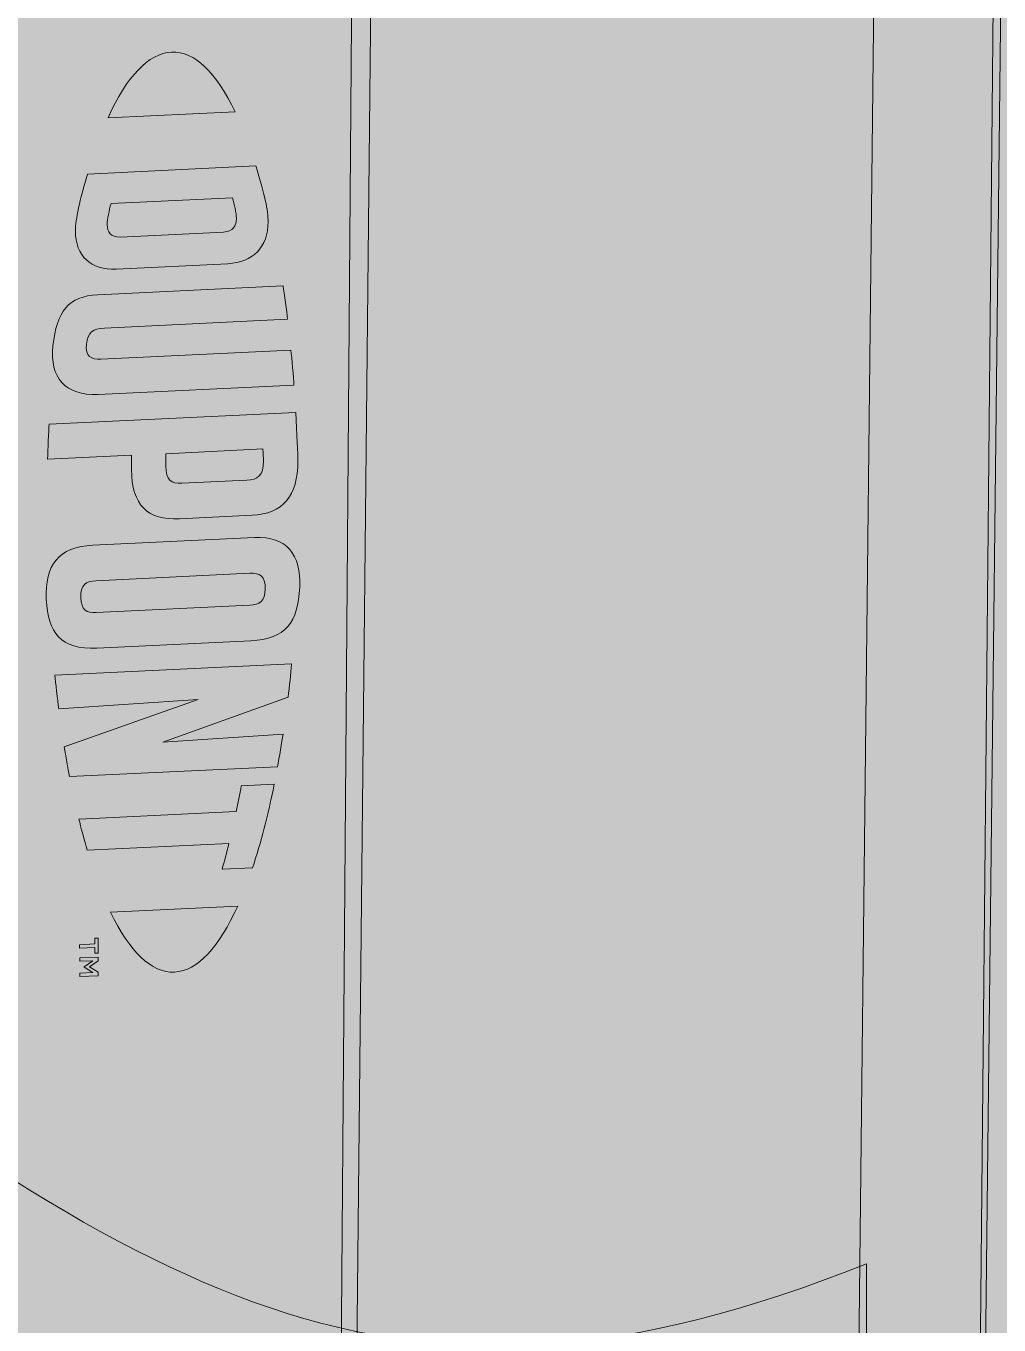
# Model space of a CAD drawing. Extents: x -1337 to 5791, y -3809 to 1769.
# Drawn here: x 1009.98 to 1019.68, y 1220.28 to 1233.23 of the extents above; entities that cross this region are included whole.
import ezdxf

# ---------------------------------------------------------------- set-up
doc = ezdxf.new("R2010")
doc.units = 0
doc.header["$MEASUREMENT"] = 0
doc.layers.add('.ATI-HATCH', color=7, linetype='Continuous', lineweight=0)
doc.layers.add('G-ANNO-TTLB', color=7, linetype='Continuous', lineweight=0)

# ---------------------------------------------------------------- blocks, each defined once
blk = doc.blocks.new('Block_99')
at = {"layer": '.ATI-HATCH', "true_color": 0xe6e6e6, "transparency": 33554687}
h = blk.add_hatch(color=254, dxfattribs=at)
edge = h.paths.add_edge_path()
edge.add_spline(control_points=[(1125.028, 1762.591), (1125.028, 1762.591), (1123.595, 1762.542), (1123.595, 1762.542), (1123.595, 1762.542), (1120.584, 1762.447), (1120.584, 1762.447), (1120.584, 1762.447), (1109.117, 1761.969), (1109.117, 1761.969), (1109.117, 1761.969), (1107.971, 1761.922), (1107.971, 1761.922), (1107.971, 1761.922), (1088.237, 1761.157), (1088.237, 1761.157), (1088.237, 1761.157), (1084.271, 1761.014), (1084.271, 1761.014), (1084.271, 1761.014), (1062.436, 1760.153), (1062.436, 1760.153), (1062.436, 1760.153), (1035.535, 1759.103), (1035.535, 1759.103), (1035.535, 1759.103), (1031.666, 1758.959), (1031.666, 1758.959), (1031.666, 1758.959), (1010.689, 1758.147), (1010.689, 1758.147), (1010.689, 1758.147), (996.882, 1757.622), (996.882, 1757.622), (996.882, 1757.622), (919.907, 1754.611), (919.907, 1754.611), (919.907, 1754.611), (840.879, 1751.505), (840.879, 1751.505), (840.879, 1751.505), (803.801, 1750.072), (803.801, 1750.072), (803.801, 1750.072), (770.212, 1748.782), (770.212, 1748.782), (770.212, 1748.782), (741.496, 1747.635), (741.496, 1747.635), (741.496, 1747.635), (719.23, 1746.775), (719.23, 1746.775), (719.23, 1746.775), (704.8, 1746.202), (704.8, 1746.202), (704.8, 1746.202), (699.64, 1746.011), (699.64, 1746.011), (699.64, 1746.011), (714.595, 1162.804), (714.595, 1162.804), (714.595, 1162.804), (714.644, 1161.468), (714.644, 1161.468), (714.644, 1161.468), (1112.461, 1214.694), (1112.461, 1214.694), (1112.461, 1214.694), (1125.028, 1762.591), (1125.028, 1762.591)], knot_values=[0, 0, 0, 0, 1, 1, 1, 2, 2, 2, 3, 3, 3, 4, 4, 4, 5, 5, 5, 6, 6, 6, 7, 7, 7, 8, 8, 8, 9, 9, 9, 10, 10, 10, 11, 11, 11, 12, 12, 12, 13, 13, 13, 14, 14, 14, 15, 15, 15, 16, 16, 16, 17, 17, 17, 18, 18, 18, 19, 19, 19, 20, 20, 20, 21, 21, 21, 22, 22, 22, 23, 23, 23, 23], degree=3, periodic=0)
edge.add_line((1125.028, 1762.591), (1125.028, 1762.591))
edge = h.paths.add_edge_path()
edge.add_spline(control_points=[(819.855, 1299.408), (819.855, 1299.408), (819.76, 1308.486), (819.76, 1308.486), (819.76, 1308.486), (816.511, 1567.121), (816.511, 1567.121), (816.511, 1567.121), (816.272, 1568.698), (816.272, 1568.698), (816.272, 1568.698), (816.463, 1569.176), (816.463, 1569.176), (816.463, 1569.176), (815.938, 1612.417), (815.938, 1612.417), (815.938, 1612.417), (815.842, 1620.062), (815.842, 1620.062), (815.842, 1620.062), (815.842, 1620.444), (815.842, 1620.444), (815.842, 1620.444), (1014.082, 1632.437), (1014.082, 1632.437), (1014.082, 1632.437), (1018.717, 1632.676), (1018.717, 1632.676), (1018.717, 1632.676), (1019.243, 1632.724), (1019.243, 1632.724), (1019.243, 1632.724), (1020.581, 1632.819), (1020.581, 1632.819), (1020.581, 1632.819), (1020.055, 1585.421), (1020.055, 1585.421), (1020.055, 1585.421), (1020.294, 1584.943), (1020.294, 1584.943), (1020.294, 1584.943), (1020.006, 1581.168), (1020.006, 1581.168), (1020.006, 1581.168), (1018.144, 1414.368), (1018.144, 1414.368), (1018.144, 1414.368), (1018.383, 1413.89), (1018.383, 1413.89), (1018.383, 1413.89), (1018.095, 1411.357), (1018.095, 1411.357), (1018.095, 1411.357), (1016.998, 1312.691), (1016.998, 1312.691), (1016.998, 1312.691), (819.999, 1290.09), (819.999, 1290.09), (819.999, 1290.09), (819.951, 1291.19), (819.951, 1291.19), (819.951, 1291.19), (819.951, 1291.716), (819.951, 1291.716), (819.951, 1291.716), (819.855, 1299.361), (819.855, 1299.361), (819.855, 1299.361), (819.855, 1299.408), (819.855, 1299.408)], knot_values=[0, 0, 0, 0, 1, 1, 1, 2, 2, 2, 3, 3, 3, 4, 4, 4, 5, 5, 5, 6, 6, 6, 7, 7, 7, 8, 8, 8, 9, 9, 9, 10, 10, 10, 11, 11, 11, 12, 12, 12, 13, 13, 13, 14, 14, 14, 15, 15, 15, 16, 16, 16, 17, 17, 17, 18, 18, 18, 19, 19, 19, 20, 20, 20, 21, 21, 21, 22, 22, 22, 23, 23, 23, 23], degree=3, periodic=0)
edge.add_line((819.855, 1299.408), (819.855, 1299.408))
at = {"layer": '.ATI-HATCH'}
for points, knots in [([(1125.028, 1762.591), (1125.028, 1762.591), (1123.595, 1762.542), (1123.595, 1762.542), (1123.595, 1762.542), (1120.584, 1762.447), (1120.584, 1762.447), (1120.584, 1762.447), (1109.117, 1761.969), (1109.117, 1761.969), (1109.117, 1761.969), (1107.971, 1761.922), (1107.971, 1761.922), (1107.971, 1761.922), (1088.237, 1761.157), (1088.237, 1761.157), (1088.237, 1761.157), (1084.271, 1761.014), (1084.271, 1761.014), (1084.271, 1761.014), (1062.436, 1760.153), (1062.436, 1760.153), (1062.436, 1760.153), (1035.535, 1759.103), (1035.535, 1759.103), (1035.535, 1759.103), (1031.666, 1758.959), (1031.666, 1758.959), (1031.666, 1758.959), (1010.689, 1758.147), (1010.689, 1758.147), (1010.689, 1758.147), (996.882, 1757.622), (996.882, 1757.622), (996.882, 1757.622), (919.907, 1754.611), (919.907, 1754.611), (919.907, 1754.611), (840.879, 1751.505), (840.879, 1751.505), (840.879, 1751.505), (803.801, 1750.072), (803.801, 1750.072), (803.801, 1750.072), (770.212, 1748.782), (770.212, 1748.782), (770.212, 1748.782), (741.496, 1747.635), (741.496, 1747.635), (741.496, 1747.635), (719.23, 1746.775), (719.23, 1746.775), (719.23, 1746.775), (704.8, 1746.202), (704.8, 1746.202), (704.8, 1746.202), (699.64, 1746.011), (699.64, 1746.011), (699.64, 1746.011), (714.595, 1162.804), (714.595, 1162.804), (714.595, 1162.804), (714.644, 1161.468), (714.644, 1161.468), (714.644, 1161.468), (1112.461, 1214.694), (1112.461, 1214.694), (1112.461, 1214.694), (1125.028, 1762.591), (1125.028, 1762.591)], [0, 0, 0, 0, 1, 1, 1, 2, 2, 2, 3, 3, 3, 4, 4, 4, 5, 5, 5, 6, 6, 6, 7, 7, 7, 8, 8, 8, 9, 9, 9, 10, 10, 10, 11, 11, 11, 12, 12, 12, 13, 13, 13, 14, 14, 14, 15, 15, 15, 16, 16, 16, 17, 17, 17, 18, 18, 18, 19, 19, 19, 20, 20, 20, 21, 21, 21, 22, 22, 22, 23, 23, 23, 23]), ([(731.137, 1696.228), (731.137, 1696.228), (1098.131, 1712.867), (1098.131, 1712.867), (1098.131, 1712.867), (1087.488, 1248.501), (1087.488, 1248.501), (1087.488, 1248.501), (746.001, 1204.884), (746.001, 1204.884), (746.001, 1204.884), (731.137, 1696.228), (731.137, 1696.228)], [0, 0, 0, 0, 1, 1, 1, 2, 2, 2, 3, 3, 3, 4, 4, 4, 4])]:
    blk.add_open_spline(points, degree=3, knots=knots, dxfattribs=at)
at = {"layer": '.ATI-HATCH', "color": 18, "lineweight": 18, "true_color": 0x000000}
blk.add_open_spline([(731.137, 1696.228), (731.137, 1696.228), (1098.131, 1712.867), (1098.131, 1712.867), (1098.131, 1712.867), (1087.488, 1248.501), (1087.488, 1248.501), (1087.488, 1248.501), (746.001, 1204.884), (746.001, 1204.884), (746.001, 1204.884), (731.137, 1696.228), (731.137, 1696.228)], degree=3, knots=[0, 0, 0, 0, 1, 1, 1, 2, 2, 2, 3, 3, 3, 4, 4, 4, 4], dxfattribs=at)
blk = doc.blocks.new('Block_98')
at = {"layer": '.ATI-HATCH'}
blk.add_blockref('Block_99', (0, 0), dxfattribs=at)
blk = doc.blocks.new('Block_115')
at = {"layer": '.ATI-HATCH', "color": 18, "lineweight": 9, "true_color": 0x000000}
for p, q in [((1017.972, 1191.632), (1021.46, 1510.232)), ((1013.145, 1207.353), (1016.204, 1502.157)), ((1019.215, 1190.199), (1020.312, 1288.865))]:
    blk.add_line(p, q, dxfattribs=at)
blk = doc.blocks.new('Block_123')
at = {"layer": '.ATI-HATCH', "true_color": 0x003b71, "transparency": 33554687}
h = blk.add_hatch(color=156, dxfattribs=at)
h.dxf.hatch_style = 2
edge = h.paths.add_edge_path()
edge.add_spline(control_points=[(1011.43, 1232.967), (1011.198, 1232.956), (1010.981, 1232.718), (1010.796, 1232.312), (1010.796, 1232.312), (1012.063, 1232.372), (1012.063, 1232.372), (1011.876, 1232.761), (1011.66, 1232.978), (1011.43, 1232.967)], knot_values=[0, 0, 0, 0, 1, 1, 1, 2, 2, 2, 3, 3, 3, 3], degree=3, periodic=0)
h = blk.add_hatch(color=156, dxfattribs=at)
h.dxf.hatch_style = 2
edge = h.paths.add_edge_path()
edge.add_spline(control_points=[(1010.918, 1231.123), (1010.821, 1231.118), (1010.788, 1231.175), (1010.788, 1231.246), (1010.788, 1231.301), (1010.807, 1231.387), (1010.826, 1231.457), (1010.826, 1231.457), (1012.037, 1231.515), (1012.037, 1231.515), (1012.055, 1231.447), (1012.075, 1231.363), (1012.076, 1231.308), (1012.076, 1231.237), (1012.044, 1231.177), (1011.946, 1231.172), (1011.946, 1231.172), (1010.918, 1231.123), (1010.918, 1231.123)], knot_values=[0, 0, 0, 0, 1, 1, 1, 2, 2, 2, 3, 3, 3, 4, 4, 4, 5, 5, 5, 6, 6, 6, 6], degree=3, periodic=0)
edge = h.paths.add_edge_path()
edge.add_spline(control_points=[(1012.392, 1231.277), (1012.392, 1231.388), (1012.359, 1231.546), (1012.27, 1231.832), (1012.27, 1231.832), (1010.591, 1231.751), (1010.591, 1231.751), (1010.515, 1231.493), (1010.471, 1231.296), (1010.471, 1231.185), (1010.472, 1230.929), (1010.627, 1230.792), (1010.876, 1230.804), (1010.876, 1230.804), (1011.991, 1230.857), (1011.991, 1230.857), (1012.239, 1230.869), (1012.393, 1231.021), (1012.392, 1231.277)], knot_values=[0, 0, 0, 0, 1, 1, 1, 2, 2, 2, 3, 3, 3, 4, 4, 4, 5, 5, 5, 6, 6, 6, 6], degree=3, periodic=0)
h = blk.add_hatch(color=156, dxfattribs=at)
h.dxf.hatch_style = 2
edge = h.paths.add_edge_path()
edge.add_spline(control_points=[(1010.725, 1229.904), (1010.628, 1229.9), (1010.566, 1229.931), (1010.581, 1230.054), (1010.595, 1230.175), (1010.645, 1230.21), (1010.76, 1230.216), (1010.76, 1230.216), (1012.587, 1230.303), (1012.587, 1230.303), (1012.578, 1230.383), (1012.553, 1230.56), (1012.542, 1230.636), (1012.542, 1230.636), (1010.694, 1230.548), (1010.694, 1230.548), (1010.399, 1230.533), (1010.285, 1230.383), (1010.247, 1230.038), (1010.212, 1229.723), (1010.37, 1229.538), (1010.697, 1229.554), (1010.697, 1229.554), (1012.65, 1229.647), (1012.65, 1229.647), (1012.646, 1229.712), (1012.627, 1229.926), (1012.62, 1229.995), (1012.62, 1229.995), (1010.725, 1229.904), (1010.725, 1229.904)], knot_values=[0, 0, 0, 0, 1, 1, 1, 2, 2, 2, 3, 3, 3, 4, 4, 4, 5, 5, 5, 6, 6, 6, 7, 7, 7, 8, 8, 8, 9, 9, 9, 10, 10, 10, 10], degree=3, periodic=0)
h = blk.add_hatch(color=156, dxfattribs=at)
h.dxf.hatch_style = 2
edge = h.paths.add_edge_path()
edge.add_spline(control_points=[(1011.532, 1228.669), (1011.426, 1228.664), (1011.372, 1228.699), (1011.372, 1228.84), (1011.372, 1228.84), (1011.371, 1228.963), (1011.371, 1228.963), (1011.371, 1228.963), (1012.341, 1229.01), (1012.341, 1229.01), (1012.344, 1228.955), (1012.345, 1228.926), (1012.345, 1228.893), (1012.346, 1228.74), (1012.288, 1228.705), (1012.18, 1228.7), (1012.18, 1228.7), (1011.532, 1228.669), (1011.532, 1228.669)], knot_values=[0, 0, 0, 0, 1, 1, 1, 2, 2, 2, 3, 3, 3, 4, 4, 4, 5, 5, 5, 6, 6, 6, 6], degree=3, periodic=0)
edge = h.paths.add_edge_path()
edge.add_spline(control_points=[(1012.689, 1228.889), (1012.689, 1228.95), (1012.68, 1229.172), (1012.668, 1229.375), (1012.668, 1229.375), (1010.208, 1229.257), (1010.208, 1229.257), (1010.205, 1229.188), (1010.196, 1229.005), (1010.194, 1228.907), (1010.194, 1228.907), (1011.029, 1228.947), (1011.029, 1228.947), (1011.029, 1228.947), (1011.03, 1228.81), (1011.03, 1228.81), (1011.032, 1228.444), (1011.195, 1228.299), (1011.507, 1228.314), (1011.507, 1228.314), (1012.232, 1228.349), (1012.232, 1228.349), (1012.538, 1228.364), (1012.69, 1228.542), (1012.689, 1228.889)], knot_values=[0, 0, 0, 0, 1, 1, 1, 2, 2, 2, 3, 3, 3, 4, 4, 4, 5, 5, 5, 6, 6, 6, 7, 7, 7, 8, 8, 8, 8], degree=3, periodic=0)
h = blk.add_hatch(color=156, dxfattribs=at)
h.dxf.hatch_style = 2
edge = h.paths.add_edge_path()
edge.add_spline(control_points=[(1010.677, 1227.379), (1010.58, 1227.374), (1010.529, 1227.404), (1010.525, 1227.528), (1010.521, 1227.655), (1010.575, 1227.692), (1010.676, 1227.697), (1010.676, 1227.697), (1012.209, 1227.771), (1012.209, 1227.771), (1012.31, 1227.776), (1012.366, 1227.744), (1012.363, 1227.616), (1012.36, 1227.492), (1012.308, 1227.457), (1012.21, 1227.452), (1012.21, 1227.452), (1010.677, 1227.379), (1010.677, 1227.379)], knot_values=[0, 0, 0, 0, 1, 1, 1, 2, 2, 2, 3, 3, 3, 4, 4, 4, 5, 5, 5, 6, 6, 6, 6], degree=3, periodic=0)
edge = h.paths.add_edge_path()
edge.add_spline(control_points=[(1012.707, 1227.633), (1012.721, 1227.957), (1012.579, 1228.143), (1012.255, 1228.128), (1012.255, 1228.128), (1010.646, 1228.051), (1010.646, 1228.051), (1010.304, 1228.035), (1010.164, 1227.853), (1010.18, 1227.512), (1010.195, 1227.177), (1010.322, 1227.009), (1010.685, 1227.026), (1010.685, 1227.026), (1012.221, 1227.099), (1012.221, 1227.099), (1012.568, 1227.116), (1012.691, 1227.28), (1012.707, 1227.633)], knot_values=[0, 0, 0, 0, 1, 1, 1, 2, 2, 2, 3, 3, 3, 4, 4, 4, 5, 5, 5, 6, 6, 6, 6], degree=3, periodic=0)
h = blk.add_hatch(color=156, dxfattribs=at)
h.dxf.hatch_style = 2
edge = h.paths.add_edge_path()
edge.add_spline(control_points=[(1011.341, 1226.087), (1011.341, 1226.087), (1012.591, 1226.535), (1012.591, 1226.535), (1012.604, 1226.641), (1012.618, 1226.769), (1012.626, 1226.868), (1012.626, 1226.868), (1010.266, 1226.755), (1010.266, 1226.755), (1010.273, 1226.686), (1010.293, 1226.51), (1010.305, 1226.42), (1010.305, 1226.42), (1011.696, 1226.514), (1011.696, 1226.514), (1011.696, 1226.514), (1010.36, 1226.04), (1010.36, 1226.04), (1010.374, 1225.953), (1010.397, 1225.827), (1010.413, 1225.744), (1010.413, 1225.744), (1012.487, 1225.843), (1012.487, 1225.843), (1012.503, 1225.931), (1012.529, 1226.091), (1012.541, 1226.168), (1012.541, 1226.168), (1011.341, 1226.087), (1011.341, 1226.087)], knot_values=[0, 0, 0, 0, 1, 1, 1, 2, 2, 2, 3, 3, 3, 4, 4, 4, 5, 5, 5, 6, 6, 6, 7, 7, 7, 8, 8, 8, 9, 9, 9, 10, 10, 10, 10], degree=3, periodic=0)
h = blk.add_hatch(color=156, dxfattribs=at)
h.dxf.hatch_style = 2
edge = h.paths.add_edge_path()
edge.add_spline(control_points=[(1012.125, 1225.653), (1012.109, 1225.566), (1012.093, 1225.48), (1012.075, 1225.396), (1012.075, 1225.396), (1010.506, 1225.32), (1010.506, 1225.32), (1010.524, 1225.245), (1010.561, 1225.105), (1010.589, 1225.011), (1010.589, 1225.011), (1012.002, 1225.079), (1012.002, 1225.079), (1011.979, 1224.987), (1011.956, 1224.9), (1011.934, 1224.821), (1011.934, 1224.821), (1012.237, 1224.835), (1012.237, 1224.835), (1012.321, 1225.087), (1012.39, 1225.355), (1012.453, 1225.669), (1012.453, 1225.669), (1012.125, 1225.653), (1012.125, 1225.653)], knot_values=[0, 0, 0, 0, 1, 1, 1, 2, 2, 2, 3, 3, 3, 4, 4, 4, 5, 5, 5, 6, 6, 6, 7, 7, 7, 8, 8, 8, 8], degree=3, periodic=0)
h = blk.add_hatch(color=156, dxfattribs=at)
h.dxf.hatch_style = 2
edge = h.paths.add_edge_path()
edge.add_spline(control_points=[(1011.46, 1223.796), (1011.227, 1223.785), (1011.009, 1224.003), (1010.821, 1224.392), (1010.821, 1224.392), (1012.089, 1224.453), (1012.089, 1224.453), (1011.905, 1224.046), (1011.69, 1223.807), (1011.46, 1223.796)], knot_values=[0, 0, 0, 0, 1, 1, 1, 2, 2, 2, 3, 3, 3, 3], degree=3, periodic=0)
h = blk.add_hatch(color=156, dxfattribs=at)
h.dxf.hatch_style = 2
edge = h.paths.add_edge_path()
edge.add_spline(control_points=[(1010.696, 1223.946), (1010.696, 1223.946), (1010.696, 1223.908), (1010.696, 1223.908), (1010.696, 1223.908), (1010.61, 1223.848), (1010.61, 1223.848), (1010.61, 1223.848), (1010.697, 1223.796), (1010.697, 1223.796), (1010.697, 1223.796), (1010.697, 1223.76), (1010.697, 1223.76), (1010.697, 1223.76), (1010.514, 1223.751), (1010.514, 1223.751), (1010.514, 1223.751), (1010.514, 1223.785), (1010.514, 1223.785), (1010.514, 1223.785), (1010.644, 1223.791), (1010.644, 1223.791), (1010.644, 1223.791), (1010.557, 1223.844), (1010.557, 1223.844), (1010.557, 1223.844), (1010.557, 1223.848), (1010.557, 1223.848), (1010.557, 1223.848), (1010.644, 1223.909), (1010.644, 1223.909), (1010.644, 1223.909), (1010.514, 1223.903), (1010.514, 1223.903), (1010.514, 1223.903), (1010.514, 1223.937), (1010.514, 1223.937), (1010.514, 1223.937), (1010.696, 1223.946), (1010.696, 1223.946)], knot_values=[0, 0, 0, 0, 1, 1, 1, 2, 2, 2, 3, 3, 3, 4, 4, 4, 5, 5, 5, 6, 6, 6, 7, 7, 7, 8, 8, 8, 9, 9, 9, 10, 10, 10, 11, 11, 11, 12, 12, 12, 13, 13, 13, 13], degree=3, periodic=0)
edge = h.paths.add_edge_path()
edge.add_spline(control_points=[(1010.664, 1224.076), (1010.664, 1224.076), (1010.664, 1224.133), (1010.664, 1224.133), (1010.664, 1224.133), (1010.696, 1224.135), (1010.696, 1224.135), (1010.696, 1224.135), (1010.696, 1223.985), (1010.696, 1223.985), (1010.696, 1223.985), (1010.664, 1223.984), (1010.664, 1223.984), (1010.664, 1223.984), (1010.664, 1224.041), (1010.664, 1224.041), (1010.664, 1224.041), (1010.513, 1224.034), (1010.513, 1224.034), (1010.513, 1224.034), (1010.513, 1224.069), (1010.513, 1224.069), (1010.513, 1224.069), (1010.664, 1224.076), (1010.664, 1224.076)], knot_values=[0, 0, 0, 0, 1, 1, 1, 2, 2, 2, 3, 3, 3, 4, 4, 4, 5, 5, 5, 6, 6, 6, 7, 7, 7, 8, 8, 8, 8], degree=3, periodic=0)
at = {"layer": '.ATI-HATCH'}
for points, knots in [([(1011.43, 1232.967), (1011.198, 1232.956), (1010.981, 1232.718), (1010.796, 1232.312), (1010.796, 1232.312), (1012.063, 1232.372), (1012.063, 1232.372), (1011.876, 1232.761), (1011.66, 1232.978), (1011.43, 1232.967)], [0, 0, 0, 0, 1, 1, 1, 2, 2, 2, 3, 3, 3, 3]), ([(1012.392, 1231.277), (1012.392, 1231.388), (1012.359, 1231.546), (1012.27, 1231.832), (1012.27, 1231.832), (1010.591, 1231.751), (1010.591, 1231.751), (1010.515, 1231.493), (1010.471, 1231.296), (1010.471, 1231.185), (1010.472, 1230.929), (1010.627, 1230.792), (1010.876, 1230.804), (1010.876, 1230.804), (1011.991, 1230.857), (1011.991, 1230.857), (1012.239, 1230.869), (1012.393, 1231.021), (1012.392, 1231.277)], [0, 0, 0, 0, 1, 1, 1, 2, 2, 2, 3, 3, 3, 4, 4, 4, 5, 5, 5, 6, 6, 6, 6]), ([(1010.918, 1231.123), (1010.821, 1231.118), (1010.788, 1231.175), (1010.788, 1231.246), (1010.788, 1231.301), (1010.807, 1231.387), (1010.826, 1231.457), (1010.826, 1231.457), (1012.037, 1231.515), (1012.037, 1231.515), (1012.055, 1231.447), (1012.075, 1231.363), (1012.076, 1231.308), (1012.076, 1231.237), (1012.044, 1231.177), (1011.946, 1231.172), (1011.946, 1231.172), (1010.918, 1231.123), (1010.918, 1231.123)], [0, 0, 0, 0, 1, 1, 1, 2, 2, 2, 3, 3, 3, 4, 4, 4, 5, 5, 5, 6, 6, 6, 6]), ([(1010.725, 1229.904), (1010.628, 1229.9), (1010.566, 1229.931), (1010.581, 1230.054), (1010.595, 1230.175), (1010.645, 1230.21), (1010.76, 1230.216), (1010.76, 1230.216), (1012.587, 1230.303), (1012.587, 1230.303), (1012.578, 1230.383), (1012.553, 1230.56), (1012.542, 1230.636), (1012.542, 1230.636), (1010.694, 1230.548), (1010.694, 1230.548), (1010.399, 1230.533), (1010.285, 1230.383), (1010.247, 1230.038), (1010.212, 1229.723), (1010.37, 1229.538), (1010.697, 1229.554), (1010.697, 1229.554), (1012.65, 1229.647), (1012.65, 1229.647), (1012.646, 1229.712), (1012.627, 1229.926), (1012.62, 1229.995), (1012.62, 1229.995), (1010.725, 1229.904), (1010.725, 1229.904)], [0, 0, 0, 0, 1, 1, 1, 2, 2, 2, 3, 3, 3, 4, 4, 4, 5, 5, 5, 6, 6, 6, 7, 7, 7, 8, 8, 8, 9, 9, 9, 10, 10, 10, 10]), ([(1012.689, 1228.889), (1012.689, 1228.95), (1012.68, 1229.172), (1012.668, 1229.375), (1012.668, 1229.375), (1010.208, 1229.257), (1010.208, 1229.257), (1010.205, 1229.188), (1010.196, 1229.005), (1010.194, 1228.907), (1010.194, 1228.907), (1011.029, 1228.947), (1011.029, 1228.947), (1011.029, 1228.947), (1011.03, 1228.81), (1011.03, 1228.81), (1011.032, 1228.444), (1011.195, 1228.299), (1011.507, 1228.314), (1011.507, 1228.314), (1012.232, 1228.349), (1012.232, 1228.349), (1012.538, 1228.364), (1012.69, 1228.542), (1012.689, 1228.889)], [0, 0, 0, 0, 1, 1, 1, 2, 2, 2, 3, 3, 3, 4, 4, 4, 5, 5, 5, 6, 6, 6, 7, 7, 7, 8, 8, 8, 8]), ([(1011.532, 1228.669), (1011.426, 1228.664), (1011.372, 1228.699), (1011.372, 1228.84), (1011.372, 1228.84), (1011.371, 1228.963), (1011.371, 1228.963), (1011.371, 1228.963), (1012.341, 1229.01), (1012.341, 1229.01), (1012.344, 1228.955), (1012.345, 1228.926), (1012.345, 1228.893), (1012.346, 1228.74), (1012.288, 1228.705), (1012.18, 1228.7), (1012.18, 1228.7), (1011.532, 1228.669), (1011.532, 1228.669)], [0, 0, 0, 0, 1, 1, 1, 2, 2, 2, 3, 3, 3, 4, 4, 4, 5, 5, 5, 6, 6, 6, 6]), ([(1012.707, 1227.633), (1012.721, 1227.957), (1012.579, 1228.143), (1012.255, 1228.128), (1012.255, 1228.128), (1010.646, 1228.051), (1010.646, 1228.051), (1010.304, 1228.035), (1010.164, 1227.853), (1010.18, 1227.512), (1010.195, 1227.177), (1010.322, 1227.009), (1010.685, 1227.026), (1010.685, 1227.026), (1012.221, 1227.099), (1012.221, 1227.099), (1012.568, 1227.116), (1012.691, 1227.28), (1012.707, 1227.633)], [0, 0, 0, 0, 1, 1, 1, 2, 2, 2, 3, 3, 3, 4, 4, 4, 5, 5, 5, 6, 6, 6, 6]), ([(1010.677, 1227.379), (1010.58, 1227.374), (1010.529, 1227.404), (1010.525, 1227.528), (1010.521, 1227.655), (1010.575, 1227.692), (1010.676, 1227.697), (1010.676, 1227.697), (1012.209, 1227.771), (1012.209, 1227.771), (1012.31, 1227.776), (1012.366, 1227.744), (1012.363, 1227.616), (1012.36, 1227.492), (1012.308, 1227.457), (1012.21, 1227.452), (1012.21, 1227.452), (1010.677, 1227.379), (1010.677, 1227.379)], [0, 0, 0, 0, 1, 1, 1, 2, 2, 2, 3, 3, 3, 4, 4, 4, 5, 5, 5, 6, 6, 6, 6]), ([(1011.341, 1226.087), (1011.341, 1226.087), (1012.591, 1226.535), (1012.591, 1226.535), (1012.604, 1226.641), (1012.618, 1226.769), (1012.626, 1226.868), (1012.626, 1226.868), (1010.266, 1226.755), (1010.266, 1226.755), (1010.273, 1226.686), (1010.293, 1226.51), (1010.305, 1226.42), (1010.305, 1226.42), (1011.696, 1226.514), (1011.696, 1226.514), (1011.696, 1226.514), (1010.36, 1226.04), (1010.36, 1226.04), (1010.374, 1225.953), (1010.397, 1225.827), (1010.413, 1225.744), (1010.413, 1225.744), (1012.487, 1225.843), (1012.487, 1225.843), (1012.503, 1225.931), (1012.529, 1226.091), (1012.541, 1226.168), (1012.541, 1226.168), (1011.341, 1226.087), (1011.341, 1226.087)], [0, 0, 0, 0, 1, 1, 1, 2, 2, 2, 3, 3, 3, 4, 4, 4, 5, 5, 5, 6, 6, 6, 7, 7, 7, 8, 8, 8, 9, 9, 9, 10, 10, 10, 10]), ([(1012.125, 1225.653), (1012.109, 1225.566), (1012.093, 1225.48), (1012.075, 1225.396), (1012.075, 1225.396), (1010.506, 1225.32), (1010.506, 1225.32), (1010.524, 1225.245), (1010.561, 1225.105), (1010.589, 1225.011), (1010.589, 1225.011), (1012.002, 1225.079), (1012.002, 1225.079), (1011.979, 1224.987), (1011.956, 1224.9), (1011.934, 1224.821), (1011.934, 1224.821), (1012.237, 1224.835), (1012.237, 1224.835), (1012.321, 1225.087), (1012.39, 1225.355), (1012.453, 1225.669), (1012.453, 1225.669), (1012.125, 1225.653), (1012.125, 1225.653)], [0, 0, 0, 0, 1, 1, 1, 2, 2, 2, 3, 3, 3, 4, 4, 4, 5, 5, 5, 6, 6, 6, 7, 7, 7, 8, 8, 8, 8]), ([(1011.46, 1223.796), (1011.227, 1223.785), (1011.009, 1224.003), (1010.821, 1224.392), (1010.821, 1224.392), (1012.089, 1224.453), (1012.089, 1224.453), (1011.905, 1224.046), (1011.69, 1223.807), (1011.46, 1223.796)], [0, 0, 0, 0, 1, 1, 1, 2, 2, 2, 3, 3, 3, 3]), ([(1010.664, 1224.076), (1010.664, 1224.076), (1010.664, 1224.133), (1010.664, 1224.133), (1010.664, 1224.133), (1010.696, 1224.135), (1010.696, 1224.135), (1010.696, 1224.135), (1010.696, 1223.985), (1010.696, 1223.985), (1010.696, 1223.985), (1010.664, 1223.984), (1010.664, 1223.984), (1010.664, 1223.984), (1010.664, 1224.041), (1010.664, 1224.041), (1010.664, 1224.041), (1010.513, 1224.034), (1010.513, 1224.034), (1010.513, 1224.034), (1010.513, 1224.069), (1010.513, 1224.069), (1010.513, 1224.069), (1010.664, 1224.076), (1010.664, 1224.076)], [0, 0, 0, 0, 1, 1, 1, 2, 2, 2, 3, 3, 3, 4, 4, 4, 5, 5, 5, 6, 6, 6, 7, 7, 7, 8, 8, 8, 8]), ([(1010.696, 1223.946), (1010.696, 1223.946), (1010.696, 1223.908), (1010.696, 1223.908), (1010.696, 1223.908), (1010.61, 1223.848), (1010.61, 1223.848), (1010.61, 1223.848), (1010.697, 1223.796), (1010.697, 1223.796), (1010.697, 1223.796), (1010.697, 1223.76), (1010.697, 1223.76), (1010.697, 1223.76), (1010.514, 1223.751), (1010.514, 1223.751), (1010.514, 1223.751), (1010.514, 1223.785), (1010.514, 1223.785), (1010.514, 1223.785), (1010.644, 1223.791), (1010.644, 1223.791), (1010.644, 1223.791), (1010.557, 1223.844), (1010.557, 1223.844), (1010.557, 1223.844), (1010.557, 1223.848), (1010.557, 1223.848), (1010.557, 1223.848), (1010.644, 1223.909), (1010.644, 1223.909), (1010.644, 1223.909), (1010.514, 1223.903), (1010.514, 1223.903), (1010.514, 1223.903), (1010.514, 1223.937), (1010.514, 1223.937), (1010.514, 1223.937), (1010.696, 1223.946), (1010.696, 1223.946)], [0, 0, 0, 0, 1, 1, 1, 2, 2, 2, 3, 3, 3, 4, 4, 4, 5, 5, 5, 6, 6, 6, 7, 7, 7, 8, 8, 8, 9, 9, 9, 10, 10, 10, 11, 11, 11, 12, 12, 12, 13, 13, 13, 13])]:
    blk.add_open_spline(points, degree=3, knots=knots, dxfattribs=at)
blk = doc.blocks.new('Block_121')
at = {"layer": '.ATI-HATCH'}
blk.add_blockref('Block_123', (0, 0), dxfattribs=at)
blk = doc.blocks.new('Block_114')
at = {"layer": '.ATI-HATCH', "true_color": 0xe6e6e6, "transparency": 33554687}
h = blk.add_hatch(color=254, dxfattribs=at)
edge = h.paths.add_edge_path()
edge.add_spline(control_points=[(1127.245, 1640.099), (1127.245, 1640.099), (1125.812, 1640.051), (1125.812, 1640.051), (1125.812, 1640.051), (1122.801, 1639.956), (1122.801, 1639.956), (1122.801, 1639.956), (1111.334, 1639.478), (1111.334, 1639.478), (1111.334, 1639.478), (1110.188, 1639.43), (1110.188, 1639.43), (1110.188, 1639.43), (1090.454, 1638.666), (1090.454, 1638.666), (1090.454, 1638.666), (1086.488, 1638.522), (1086.488, 1638.522), (1086.488, 1638.522), (1064.653, 1637.662), (1064.653, 1637.662), (1064.653, 1637.662), (1037.752, 1636.611), (1037.752, 1636.611), (1037.752, 1636.611), (1033.883, 1636.467), (1033.883, 1636.467), (1033.883, 1636.467), (1012.906, 1635.655), (1012.906, 1635.655), (1012.906, 1635.655), (999.099, 1635.13), (999.099, 1635.13), (999.099, 1635.13), (922.124, 1632.12), (922.124, 1632.12), (922.124, 1632.12), (843.096, 1629.014), (843.096, 1629.014), (843.096, 1629.014), (806.018, 1627.58), (806.018, 1627.58), (806.018, 1627.58), (772.428, 1626.291), (772.428, 1626.291), (772.428, 1626.291), (743.713, 1625.144), (743.713, 1625.144), (743.713, 1625.144), (721.447, 1624.283), (721.447, 1624.283), (721.447, 1624.283), (707.017, 1623.71), (707.017, 1623.71), (707.017, 1623.71), (701.857, 1623.519), (701.857, 1623.519), (701.857, 1623.519), (716.812, 1040.313), (716.812, 1040.313), (716.812, 1040.313), (716.861, 1038.976), (716.861, 1038.976), (716.861, 1038.976), (1114.678, 1092.203), (1114.678, 1092.203), (1114.678, 1092.203), (1127.245, 1640.099), (1127.245, 1640.099)], knot_values=[0, 0, 0, 0, 1, 1, 1, 2, 2, 2, 3, 3, 3, 4, 4, 4, 5, 5, 5, 6, 6, 6, 7, 7, 7, 8, 8, 8, 9, 9, 9, 10, 10, 10, 11, 11, 11, 12, 12, 12, 13, 13, 13, 14, 14, 14, 15, 15, 15, 16, 16, 16, 17, 17, 17, 18, 18, 18, 19, 19, 19, 20, 20, 20, 21, 21, 21, 22, 22, 22, 23, 23, 23, 23], degree=3, periodic=0)
edge.add_line((1127.245, 1640.099), (1127.245, 1640.099))
edge = h.paths.add_edge_path()
edge.add_spline(control_points=[(822.072, 1176.916), (822.072, 1176.916), (821.977, 1185.994), (821.977, 1185.994), (821.977, 1185.994), (818.728, 1444.629), (818.728, 1444.629), (818.728, 1444.629), (818.489, 1446.206), (818.489, 1446.206), (818.489, 1446.206), (818.68, 1446.684), (818.68, 1446.684), (818.68, 1446.684), (818.155, 1489.925), (818.155, 1489.925), (818.155, 1489.925), (818.059, 1497.57), (818.059, 1497.57), (818.059, 1497.57), (818.059, 1497.953), (818.059, 1497.953), (818.059, 1497.953), (1016.299, 1509.946), (1016.299, 1509.946), (1016.299, 1509.946), (1020.934, 1510.184), (1020.934, 1510.184), (1020.934, 1510.184), (1021.46, 1510.232), (1021.46, 1510.232), (1021.46, 1510.232), (1022.798, 1510.327), (1022.798, 1510.327), (1022.798, 1510.327), (1022.272, 1462.93), (1022.272, 1462.93), (1022.272, 1462.93), (1022.511, 1462.452), (1022.511, 1462.452), (1022.511, 1462.452), (1022.223, 1458.677), (1022.223, 1458.677), (1022.223, 1458.677), (1020.361, 1291.876), (1020.361, 1291.876), (1020.361, 1291.876), (1020.6, 1291.398), (1020.6, 1291.398), (1020.6, 1291.398), (1020.312, 1288.865), (1020.312, 1288.865), (1020.312, 1288.865), (1019.215, 1190.199), (1019.215, 1190.199), (1019.215, 1190.199), (822.216, 1167.599), (822.216, 1167.599), (822.216, 1167.599), (822.168, 1168.698), (822.168, 1168.698), (822.168, 1168.698), (822.168, 1169.224), (822.168, 1169.224), (822.168, 1169.224), (822.072, 1176.869), (822.072, 1176.869), (822.072, 1176.869), (822.072, 1176.916), (822.072, 1176.916)], knot_values=[0, 0, 0, 0, 1, 1, 1, 2, 2, 2, 3, 3, 3, 4, 4, 4, 5, 5, 5, 6, 6, 6, 7, 7, 7, 8, 8, 8, 9, 9, 9, 10, 10, 10, 11, 11, 11, 12, 12, 12, 13, 13, 13, 14, 14, 14, 15, 15, 15, 16, 16, 16, 17, 17, 17, 18, 18, 18, 19, 19, 19, 20, 20, 20, 21, 21, 21, 22, 22, 22, 23, 23, 23, 23], degree=3, periodic=0)
edge.add_line((822.072, 1176.916), (822.072, 1176.916))
at = {"layer": '.ATI-HATCH', "true_color": 0xcccccc, "transparency": 33554687}
for points in [[(1017.972, 1191.632), (1021.46, 1510.232), (1020.934, 1510.184), (1020.934, 1509.849), (1016.299, 1509.563), (1016.204, 1502.157), (1013.145, 1207.353), (1013.05, 1198.514), (1017.972, 1191.632)], [(1019.215, 1190.199), (1017.972, 1191.155), (1017.972, 1191.632), (1021.46, 1510.232), (1022.798, 1510.327), (1022.272, 1462.93), (1022.223, 1458.677), (1020.361, 1291.876), (1020.312, 1288.865), (1019.215, 1190.199)]]:
    blk.add_hatch(color=254, dxfattribs=at).paths.add_polyline_path(points)
at = {"layer": '.ATI-HATCH', "true_color": 0xe6e6e6, "transparency": 33554687}
blk.add_hatch(color=254, dxfattribs=at).paths.add_polyline_path([(1004.593, 1215.332), (1007.173, 1492.076), (1007.27, 1501.584), (1016.204, 1502.157), (1013.145, 1207.353), (1004.498, 1206.398), (1004.593, 1215.332)])
at = {"layer": '.ATI-HATCH', "true_color": 0xf0f0f0, "transparency": 33554687}
h = blk.add_hatch(color=7, dxfattribs=at)
h.dxf.hatch_style = 2
h.paths.add_polyline_path([(996.162, 1238.408), (1013.274, 1239.728), (1012.955, 1198.38), (969.493, 1193.708), (969.536, 1211.1), (996, 1213.956)])
at = {"layer": '.ATI-HATCH', "true_color": 0xcccccc, "transparency": 33554687}
h = blk.add_hatch(color=254, dxfattribs=at)
h.dxf.hatch_style = 2
h.paths.add_polyline_path([(1013.274, 1239.728), (1012.955, 1198.38), (1019.207, 1189.968), (1019.64, 1235.523)])
at = {"layer": '.ATI-HATCH', "true_color": 0xe6e6e6, "transparency": 33554687}
h = blk.add_hatch(color=254, dxfattribs=at)
h.dxf.hatch_style = 2
edge = h.paths.add_edge_path()
edge.add_spline(control_points=[(1019.64, 1235.523), (1019.64, 1235.523), (1042.633, 1237.205), (1042.633, 1237.205), (1042.633, 1237.205), (1042.312, 1194.833), (1042.312, 1194.833), (1042.539, 1186.649), (1036.935, 1174.469), (1020.79, 1172.877), (1020.79, 1172.877), (975.016, 1167.496), (975.016, 1167.496), (975.016, 1167.496), (975.266, 1185.419), (975.266, 1185.419), (975.266, 1185.419), (1019.207, 1189.968), (1019.207, 1189.968), (1019.207, 1189.968), (1019.64, 1235.523), (1019.64, 1235.523)], knot_values=[0, 0, 0, 0, 1, 1, 1, 2, 2, 2, 3, 3, 3, 4, 4, 4, 5, 5, 5, 6, 6, 6, 7, 7, 7, 7], degree=3, periodic=0)
at = {"layer": '.ATI-HATCH', "true_color": 0x000000, "transparency": 33554687}
h = blk.add_hatch(color=18, dxfattribs=at)
h.dxf.hatch_style = 2
edge = h.paths.add_edge_path()
edge.add_spline(control_points=[(1001.359, 1224.752), (1001.359, 1224.752), (1006.473, 1226.803), (1006.473, 1226.803), (1006.473, 1226.803), (1006.473, 1224.127), (1006.473, 1224.127), (1011.227, 1220.547), (1013.603, 1218.977), (1018.358, 1220.889), (1018.358, 1220.889), (1018.358, 1214.696), (1018.358, 1214.696), (1013.603, 1212.785), (1011.227, 1214.352), (1006.473, 1217.934), (1006.473, 1217.934), (1006.473, 1214.996), (1006.473, 1214.996), (1006.473, 1214.996), (1001.359, 1224.752), (1001.359, 1224.752)], knot_values=[0, 0, 0, 0, 1, 1, 1, 2, 2, 2, 3, 3, 3, 4, 4, 4, 5, 5, 5, 6, 6, 6, 7, 7, 7, 7], degree=3, periodic=0)
at = {"layer": '.ATI-HATCH'}
for points in [[(1017.972, 1191.632), (1021.46, 1510.232), (1020.934, 1510.184), (1020.934, 1509.849), (1016.299, 1509.563), (1016.204, 1502.157), (1013.145, 1207.353), (1013.05, 1198.514), (1017.972, 1191.632)], [(1019.215, 1190.199), (1017.972, 1191.155), (1017.972, 1191.632), (1021.46, 1510.232), (1022.798, 1510.327), (1022.272, 1462.93), (1022.223, 1458.677), (1020.361, 1291.876), (1020.312, 1288.865), (1019.215, 1190.199)], [(1004.593, 1215.332), (1007.173, 1492.076), (1007.27, 1501.584), (1016.204, 1502.157), (1013.145, 1207.353), (1004.498, 1206.398), (1004.593, 1215.332)]]:
    blk.add_lwpolyline(points, dxfattribs=at)
at = {"layer": '.ATI-HATCH', "color": 18, "lineweight": 9, "true_color": 0x000000}
for points in [[(996.162, 1238.408), (1013.274, 1239.728), (1012.955, 1198.38), (969.493, 1193.708), (969.536, 1211.1), (996, 1213.956)], [(1013.274, 1239.728), (1012.955, 1198.38), (1019.207, 1189.968), (1019.64, 1235.523)]]:
    blk.add_lwpolyline(points, close=True, dxfattribs=at)
at = {"layer": '.ATI-HATCH'}
for points, knots in [([(1127.245, 1640.099), (1127.245, 1640.099), (1125.812, 1640.051), (1125.812, 1640.051), (1125.812, 1640.051), (1122.801, 1639.956), (1122.801, 1639.956), (1122.801, 1639.956), (1111.334, 1639.478), (1111.334, 1639.478), (1111.334, 1639.478), (1110.188, 1639.43), (1110.188, 1639.43), (1110.188, 1639.43), (1090.454, 1638.666), (1090.454, 1638.666), (1090.454, 1638.666), (1086.488, 1638.522), (1086.488, 1638.522), (1086.488, 1638.522), (1064.653, 1637.662), (1064.653, 1637.662), (1064.653, 1637.662), (1037.752, 1636.611), (1037.752, 1636.611), (1037.752, 1636.611), (1033.883, 1636.467), (1033.883, 1636.467), (1033.883, 1636.467), (1012.906, 1635.655), (1012.906, 1635.655), (1012.906, 1635.655), (999.099, 1635.13), (999.099, 1635.13), (999.099, 1635.13), (922.124, 1632.12), (922.124, 1632.12), (922.124, 1632.12), (843.096, 1629.014), (843.096, 1629.014), (843.096, 1629.014), (806.018, 1627.58), (806.018, 1627.58), (806.018, 1627.58), (772.428, 1626.291), (772.428, 1626.291), (772.428, 1626.291), (743.713, 1625.144), (743.713, 1625.144), (743.713, 1625.144), (721.447, 1624.283), (721.447, 1624.283), (721.447, 1624.283), (707.017, 1623.71), (707.017, 1623.71), (707.017, 1623.71), (701.857, 1623.519), (701.857, 1623.519), (701.857, 1623.519), (716.812, 1040.313), (716.812, 1040.313), (716.812, 1040.313), (716.861, 1038.976), (716.861, 1038.976), (716.861, 1038.976), (1114.678, 1092.203), (1114.678, 1092.203), (1114.678, 1092.203), (1127.245, 1640.099), (1127.245, 1640.099)], [0, 0, 0, 0, 1, 1, 1, 2, 2, 2, 3, 3, 3, 4, 4, 4, 5, 5, 5, 6, 6, 6, 7, 7, 7, 8, 8, 8, 9, 9, 9, 10, 10, 10, 11, 11, 11, 12, 12, 12, 13, 13, 13, 14, 14, 14, 15, 15, 15, 16, 16, 16, 17, 17, 17, 18, 18, 18, 19, 19, 19, 20, 20, 20, 21, 21, 21, 22, 22, 22, 23, 23, 23, 23]), ([(733.353, 1573.737), (733.353, 1573.737), (1100.348, 1590.376), (1100.348, 1590.376), (1100.348, 1590.376), (1089.705, 1126.01), (1089.705, 1126.01), (1089.705, 1126.01), (748.218, 1082.393), (748.218, 1082.393), (748.218, 1082.393), (733.353, 1573.737), (733.353, 1573.737)], [0, 0, 0, 0, 1, 1, 1, 2, 2, 2, 3, 3, 3, 4, 4, 4, 4]), ([(822.072, 1176.916), (822.072, 1176.916), (821.977, 1185.994), (821.977, 1185.994), (821.977, 1185.994), (818.728, 1444.629), (818.728, 1444.629), (818.728, 1444.629), (818.489, 1446.206), (818.489, 1446.206), (818.489, 1446.206), (818.68, 1446.684), (818.68, 1446.684), (818.68, 1446.684), (818.155, 1489.925), (818.155, 1489.925), (818.155, 1489.925), (818.059, 1497.57), (818.059, 1497.57), (818.059, 1497.57), (818.059, 1497.953), (818.059, 1497.953), (818.059, 1497.953), (1016.299, 1509.946), (1016.299, 1509.946), (1016.299, 1509.946), (1020.934, 1510.184), (1020.934, 1510.184), (1020.934, 1510.184), (1021.46, 1510.232), (1021.46, 1510.232), (1021.46, 1510.232), (1022.798, 1510.327), (1022.798, 1510.327), (1022.798, 1510.327), (1022.272, 1462.93), (1022.272, 1462.93), (1022.272, 1462.93), (1022.511, 1462.452), (1022.511, 1462.452), (1022.511, 1462.452), (1022.223, 1458.677), (1022.223, 1458.677), (1022.223, 1458.677), (1020.361, 1291.876), (1020.361, 1291.876), (1020.361, 1291.876), (1020.6, 1291.398), (1020.6, 1291.398), (1020.6, 1291.398), (1020.312, 1288.865), (1020.312, 1288.865), (1020.312, 1288.865), (1019.215, 1190.199), (1019.215, 1190.199), (1019.215, 1190.199), (822.216, 1167.599), (822.216, 1167.599), (822.216, 1167.599), (822.168, 1168.698), (822.168, 1168.698), (822.168, 1168.698), (822.168, 1169.224), (822.168, 1169.224), (822.168, 1169.224), (822.072, 1176.869), (822.072, 1176.869), (822.072, 1176.869), (822.072, 1176.916), (822.072, 1176.916)], [0, 0, 0, 0, 1, 1, 1, 2, 2, 2, 3, 3, 3, 4, 4, 4, 5, 5, 5, 6, 6, 6, 7, 7, 7, 8, 8, 8, 9, 9, 9, 10, 10, 10, 11, 11, 11, 12, 12, 12, 13, 13, 13, 14, 14, 14, 15, 15, 15, 16, 16, 16, 17, 17, 17, 18, 18, 18, 19, 19, 19, 20, 20, 20, 21, 21, 21, 22, 22, 22, 23, 23, 23, 23]), ([(823.049, 1167.695), (823.049, 1167.695), (1019.806, 1190.268), (1019.806, 1190.268), (1019.806, 1190.268), (1023.385, 1510.004), (1023.385, 1510.004), (1023.385, 1510.004), (818.896, 1497.263), (818.896, 1497.263), (818.896, 1497.263), (823.049, 1167.695), (823.049, 1167.695)], [0, 0, 0, 0, 1, 1, 1, 2, 2, 2, 3, 3, 3, 4, 4, 4, 4])]:
    blk.add_open_spline(points, degree=3, knots=knots, dxfattribs=at)
at = {"layer": '.ATI-HATCH', "color": 18, "lineweight": 18, "true_color": 0x000000}
for points in [[(733.353, 1573.737), (733.353, 1573.737), (1100.348, 1590.376), (1100.348, 1590.376), (1100.348, 1590.376), (1089.705, 1126.01), (1089.705, 1126.01), (1089.705, 1126.01), (748.218, 1082.393), (748.218, 1082.393), (748.218, 1082.393), (733.353, 1573.737), (733.353, 1573.737)], [(823.049, 1167.695), (823.049, 1167.695), (1019.806, 1190.268), (1019.806, 1190.268), (1019.806, 1190.268), (1023.385, 1510.004), (1023.385, 1510.004), (1023.385, 1510.004), (818.896, 1497.263), (818.896, 1497.263), (818.896, 1497.263), (823.049, 1167.695), (823.049, 1167.695)]]:
    blk.add_open_spline(points, degree=3, knots=[0, 0, 0, 0, 1, 1, 1, 2, 2, 2, 3, 3, 3, 4, 4, 4, 4], dxfattribs=at)
at = {"layer": '.ATI-HATCH', "color": 18, "lineweight": 35, "true_color": 0x000000}
blk.add_open_spline([(1042.633, 1237.205), (1042.633, 1237.205), (1019.64, 1235.523), (1019.64, 1235.523), (1019.64, 1235.523), (1013.274, 1239.728), (1013.274, 1239.728), (1013.274, 1239.728), (1013.274, 1239.728), (1013.274, 1239.728), (1013.274, 1239.728), (996.162, 1238.408), (996.162, 1238.408), (996.162, 1238.408), (996, 1213.956), (996, 1213.956), (996, 1213.956), (969.536, 1211.1), (969.536, 1211.1), (969.536, 1211.1), (969.493, 1193.708), (969.493, 1193.708), (969.493, 1193.708), (969.78, 1193.739), (969.78, 1193.739), (969.78, 1193.739), (975.263, 1185.185), (975.263, 1185.185), (975.263, 1185.185), (975.016, 1167.496), (975.016, 1167.496), (975.016, 1167.496), (1020.79, 1172.877), (1020.79, 1172.877), (1036.935, 1174.469), (1042.539, 1186.649), (1042.312, 1194.833), (1042.312, 1194.833), (1042.633, 1237.205), (1042.633, 1237.205)], degree=3, knots=[0, 0, 0, 0, 1, 1, 1, 2, 2, 2, 3, 3, 3, 4, 4, 4, 5, 5, 5, 6, 6, 6, 7, 7, 7, 8, 8, 8, 9, 9, 9, 10, 10, 10, 11, 11, 11, 12, 12, 12, 13, 13, 13, 13], dxfattribs=at)
at = {"layer": '.ATI-HATCH', "color": 18, "lineweight": 9, "true_color": 0x000000}
blk.add_open_spline([(1019.64, 1235.523), (1019.64, 1235.523), (1042.633, 1237.205), (1042.633, 1237.205), (1042.633, 1237.205), (1042.312, 1194.833), (1042.312, 1194.833), (1042.539, 1186.649), (1036.935, 1174.469), (1020.79, 1172.877), (1020.79, 1172.877), (975.016, 1167.496), (975.016, 1167.496), (975.016, 1167.496), (975.266, 1185.419), (975.266, 1185.419), (975.266, 1185.419), (1019.207, 1189.968), (1019.207, 1189.968), (1019.207, 1189.968), (1019.64, 1235.523), (1019.64, 1235.523)], degree=3, knots=[0, 0, 0, 0, 1, 1, 1, 2, 2, 2, 3, 3, 3, 4, 4, 4, 5, 5, 5, 6, 6, 6, 7, 7, 7, 7], dxfattribs=at)
at = {"layer": '.ATI-HATCH', "color": 7, "lineweight": 18, "true_color": 0xffffff}
blk.add_open_spline([(1001.359, 1224.752), (1001.359, 1224.752), (1006.473, 1226.803), (1006.473, 1226.803), (1006.473, 1226.803), (1006.473, 1224.127), (1006.473, 1224.127), (1011.227, 1220.547), (1013.603, 1218.977), (1018.358, 1220.889), (1018.358, 1220.889), (1018.358, 1214.696), (1018.358, 1214.696), (1013.603, 1212.785), (1011.227, 1214.352), (1006.473, 1217.934), (1006.473, 1217.934), (1006.473, 1214.996), (1006.473, 1214.996), (1006.473, 1214.996), (1001.359, 1224.752), (1001.359, 1224.752)], degree=3, knots=[0, 0, 0, 0, 1, 1, 1, 2, 2, 2, 3, 3, 3, 4, 4, 4, 5, 5, 5, 6, 6, 6, 7, 7, 7, 7], dxfattribs=at)
at = {"layer": '.ATI-HATCH'}
for name in ['Block_115', 'Block_121']:
    blk.add_blockref(name, (0, 0), dxfattribs=at)
blk = doc.blocks.new('Block_113')
at = {"layer": '.ATI-HATCH'}
blk.add_blockref('Block_114', (0, 0), dxfattribs=at)

msp = doc.modelspace()

# ---------------------------------------------------------------- hatches: boundary and pattern name
at = {"layer": 'G-ANNO-TTLB', "true_color": 0xff00ff, "transparency": 33554687}
h = msp.add_hatch(color=6, dxfattribs=at)
edge = h.paths.add_edge_path()
edge.add_spline(control_points=[(1773.018, -796.5), (1773.018, -796.5), (-1156.5, -796.5), (-1156.5, -796.5), (-1156.5, -796.5), (-1156.5, 1660.5), (-1156.5, 1660.5), (-1156.5, 1660.5), (1773.018, 1660.5), (1773.018, 1660.5), (1773.018, 1660.5), (1773.018, -796.5), (1773.018, -796.5)], knot_values=[0, 0, 0, 0, 1, 1, 1, 2, 2, 2, 3, 3, 3, 4, 4, 4, 4], degree=3, periodic=0)
edge = h.paths.add_edge_path()
edge.add_spline(control_points=[(-1147.5, 1651.5), (-1147.5, 1651.5), (-1147.5, -787.5), (-1147.5, -787.5), (-1147.5, -787.5), (1764.018, -787.5), (1764.018, -787.5), (1764.018, -787.5), (1764.018, 1651.5), (1764.018, 1651.5), (1764.018, 1651.5), (-1147.5, 1651.5), (-1147.5, 1651.5)], knot_values=[0, 0, 0, 0, 1, 1, 1, 2, 2, 2, 3, 3, 3, 4, 4, 4, 4], degree=3, periodic=0)
edge.add_line((-1147.5, 1651.5), (-1147.5, 1651.5))

# ---------------------------------------------------------------- linework, layer by layer
at = {"layer": 'G-ANNO-TTLB'}
for points in [[(1773.018, -796.5), (1773.018, -796.5), (-1156.5, -796.5), (-1156.5, -796.5), (-1156.5, -796.5), (-1156.5, 1660.5), (-1156.5, 1660.5), (-1156.5, 1660.5), (1773.018, 1660.5), (1773.018, 1660.5), (1773.018, 1660.5), (1773.018, -796.5), (1773.018, -796.5)], [(-1147.5, 1651.5), (-1147.5, 1651.5), (-1147.5, -787.5), (-1147.5, -787.5), (-1147.5, -787.5), (1764.018, -787.5), (1764.018, -787.5), (1764.018, -787.5), (1764.018, 1651.5), (1764.018, 1651.5), (1764.018, 1651.5), (-1147.5, 1651.5), (-1147.5, 1651.5)]]:
    msp.add_open_spline(points, degree=3, knots=[0, 0, 0, 0, 1, 1, 1, 2, 2, 2, 3, 3, 3, 4, 4, 4, 4], dxfattribs=at)

# ---------------------------------------------------------------- block references
at = {"layer": '.ATI-HATCH'}
for name in ['Block_98', 'Block_113']:
    msp.add_blockref(name, (0, 0), dxfattribs=at)

doc.saveas('drawing.dxf')
